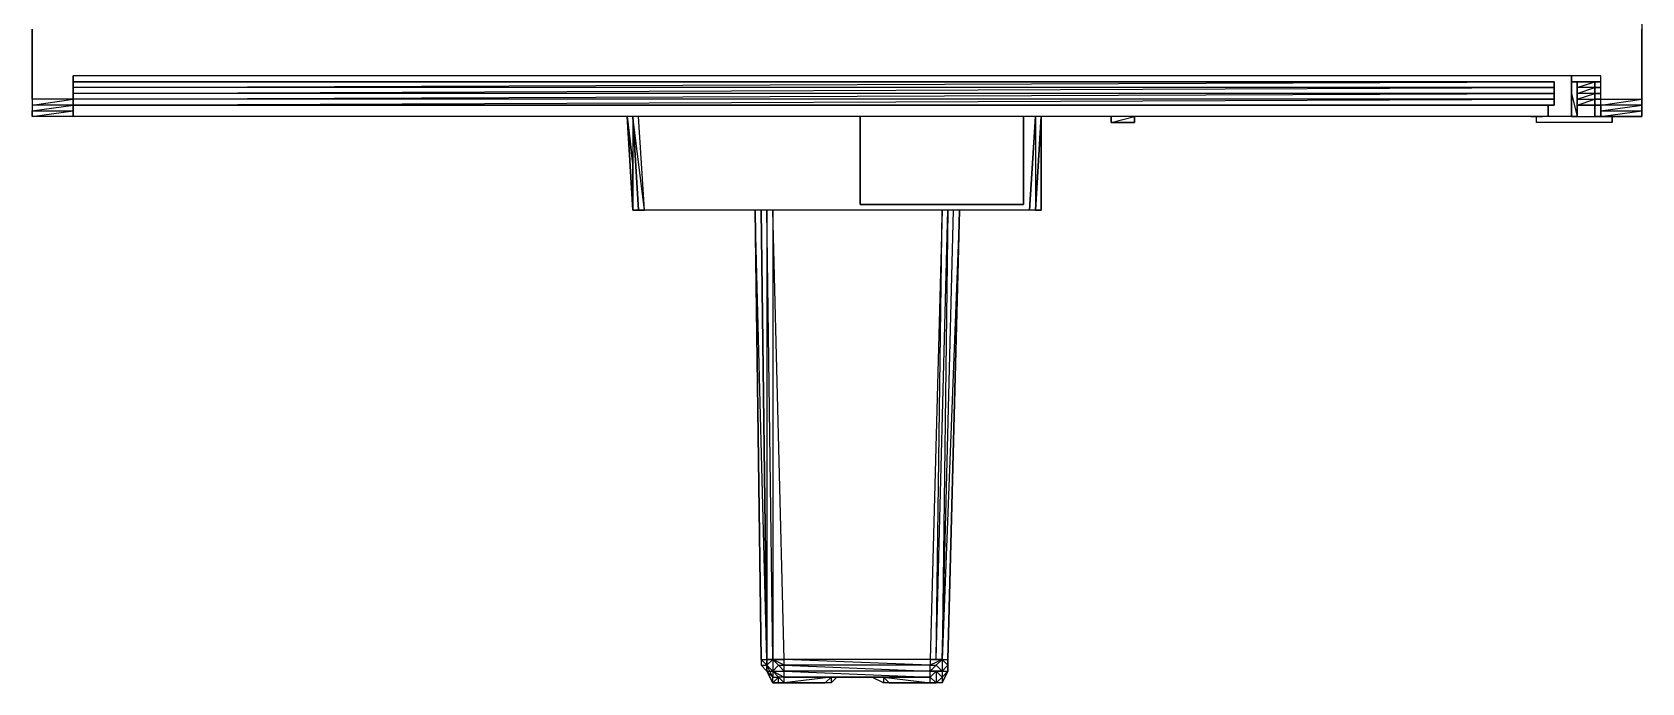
# Model space of a CAD drawing. Header units: millimetres. Extents: x -53 to 53, y -62 to 62.
# Drawn here: x -52.7 to 52.7, y -62.5 to -19.9 of the extents above; entities that cross this region are included whole.
import ezdxf

# ---------------------------------------------------------------- set-up
doc = ezdxf.new("R2010")
doc.units = ezdxf.units.MM

msp = doc.modelspace()

# ---------------------------------------------------------------- linework, layer by layer
at = {"extrusion": (0, -2e-16, -1), "elevation": 0, "flags": 128}
for points in [[(-52.7, 7.44), (-52.7, 7.06), (-52.7, 2.1), (-52.7, -19.68), (-52.7, -24.26), (-52.7, -24.64), (-52.7, -25.02)], [(-50.01, -25.02), (-50.01, -24.64), (-50.01, -24.26), (-50.01, -22.73), (50.03, -22.73), (50.03, -24.26), (52.7, -24.26), (52.7, -19.68), (52.7, -24.26), (52.7, -24.64), (52.7, -25.02)], [(-50.01, -24.26), (-52.7, -24.26), (-52.7, -19.68)], [(-50.01, -24.64), (-50.01, -24.26), (-50.01, -22.73), (50.03, -22.73)], [(-46.57, -25.4), (50.03, -25.4), (50.03, -24.64), (50.03, -24.26), (50.03, -23.88), (50.03, -23.49), (50.03, -23.11), (-46.96, -23.11)], [(-46.96, -23.11), (-46.96, -23.49)], [(-49.63, -23.11), (-50.01, -23.11)], [(-49.63, -23.11), (-49.63, -23.49)], [(-46.96, -23.88), (-46.96, -24.26), (50.03, -24.26), (50.03, -24.64), (-46.96, -24.26), (-46.96, -24.64)], [(-46.96, -23.49), (-46.96, -23.88)], [(-48.1, -23.88), (-48.48, -25.4)], [(-48.48, -24.64), (-48.48, -24.26), (-49.63, -24.26), (-49.63, -23.88)], [(-49.63, -23.49), (-49.63, -23.88)], [(52.7, -24.26), (52.7, -24.64), (50.03, -24.26)], [(52.7, -25.02), (50.03, -25.02), (50.03, -24.64)], [(-46.57, -25.4), (50.03, -25.4), (50.03, -24.64)], [(-46.57, -25.4), (-46.57, -24.64)], [(-50.01, -24.64), (-50.01, -25.02), (-52.7, -24.64), (-52.7, -25.02)], [(-50.01, -25.4), (-52.7, -25.4), (-50.01, -25.4), (-52.7, -25.02)], [(-50.01, -25.02), (-52.7, -25.02)], [(50.03, -25.4), (52.7, -25.4)], [(13.37, -31.53), (13.75, -25.4), (13.37, -28.48), (13.37, -28.86), (13.37, -28.48), (13.75, -25.4)], [(-13.37, -25.4), (-13.37, -31.53), (-12.99, -31.53), (-12.61, -31.53), (12.61, -31.53), (12.99, -31.53), (13.37, -31.53)], [(-12.99, -25.4), (-12.99, -31.53), (-12.61, -31.53), (-12.99, -25.4), (-12.61, -31.53), (12.61, -31.53), (12.99, -25.4)], [(-17.95, -25.78), (-19.48, -25.4)], [(-17.95, -25.78), (-19.48, -25.78)], [(-19.48, -25.78), (-17.95, -25.78)], [(-50.77, -25.4), (-50.77, -25.78), (-45.81, -25.78), (-45.81, -25.4), (-45.43, -25.4)], [(-45.81, -25.4), (-46.19, -25.4)], [(-50.77, -25.78), (-45.81, -25.78), (-45.81, -25.4)], [(-48.1, -25.4), (-46.57, -25.4)], [(-48.1, -25.4), (-46.57, -25.4)], [(-50.77, -25.4), (-50.01, -25.4)], [(-13.37, -29.62), (-13.37, -30.39)], [(4.97, -60.94), (5.35, -31.53), (4.97, -60.94), (4.97, -61.32)], [(-7.26, -60.18), (-7.26, -60.94), (-8.03, -31.53), (-7.26, -60.94), (-7.26, -61.32), (-7.26, -61.71), (-7.26, -61.32), (-6.88, -60.94), (-6.5, -60.94), (-6.88, -31.53), (-6.1, -60.94), (-6.1, -61.32), (3.45, -60.94)], [(-6.5, -60.94), (-7.26, -31.53), (-6.88, -60.94), (-7.64, -31.53)], [(-7.26, -60.94), (-8.03, -31.53), (-6.88, -60.94), (-7.26, -60.94), (-7.26, -61.32), (-7.26, -60.94), (-7.26, -61.71), (-7.26, -61.32), (-6.88, -61.71), (-7.26, -61.71), (-6.88, -62.09)], [(0.01, -62.09), (3.45, -62.09), (3.45, -61.71), (3.45, -61.32), (3.45, -60.94), (4.21, -60.94), (4.21, -61.71), (4.59, -61.32)], [(-6.1, -60.94), (3.45, -60.94)], [(-6.88, -60.94), (-6.88, -61.71), (-6.5, -61.71), (-6.1, -61.71)], [(4.59, -61.32), (4.59, -61.71), (4.21, -61.71)], [(4.59, -61.71), (4.21, -61.71), (4.21, -62.09), (3.83, -62.09), (4.21, -61.71), (3.45, -62.09), (3.83, -62.09), (3.45, -62.47), (3.45, -62.09), (0.39, -62.09), (3.45, -62.47)], [(3.45, -62.09), (-0.75, -62.09), (0.01, -62.09), (0.39, -62.47), (0.77, -62.47), (1.16, -62.47), (1.54, -62.47), (3.45, -62.47), (1.16, -62.47)], [(-0.75, -62.09), (0.01, -62.09), (0.39, -62.09), (0.77, -62.47)], [(0.39, -62.09), (0.39, -62.47)], [(-1.9, -62.09), (-1.13, -62.09), (-1.9, -62.09), (-6.1, -62.09)], [(-6.1, -62.47), (-3.42, -62.47), (-3.04, -62.47), (-2.28, -62.09), (-2.66, -62.09)], [(-3.42, -62.47), (-3.04, -62.09), (-6.1, -62.47), (-6.1, -62.09)], [(-3.04, -62.09), (-3.04, -62.47)], [(3.45, -62.47), (3.83, -62.47)], [(-4.19, -62.47), (-6.1, -62.47), (-4.19, -62.47), (-3.81, -62.47)]]:
    msp.add_lwpolyline(points, dxfattribs=at)
for points in [[(-52.7, -25.02), (-52.7, -20.06)], [(50.03, -24.26), (50.03, -24.64), (50.03, -24.26), (50.03, -23.88), (50.03, -23.49), (50.03, -23.11), (50.03, -22.73)], [(-46.96, -23.11), (50.03, -23.11), (50.03, -23.49)], [(-46.96, -23.11), (50.03, -23.11)], [(-46.96, -23.88), (-46.96, -24.26), (-46.96, -24.64), (-46.96, -23.11), (-46.96, -23.49)], [(-48.1, -25.4), (-48.1, -22.73)], [(-48.48, -23.11), (-48.1, -23.11)], [(-48.48, -23.11), (-48.1, -23.11)], [(-48.48, -25.4), (-49.63, -25.4), (-50.01, -25.4), (-49.63, -25.4), (-49.63, -24.64), (-50.01, -24.64), (-49.63, -24.64), (-49.63, -24.26), (-50.01, -24.26), (-49.63, -24.26), (-49.63, -23.88), (-50.01, -23.88), (-49.63, -23.88), (-49.63, -23.49), (-50.01, -23.49), (-49.63, -23.49), (-49.63, -23.11), (-48.48, -23.11), (-48.48, -23.49), (-48.48, -23.88), (-48.48, -24.26), (-48.48, -24.64), (-48.48, -25.4), (-48.1, -25.4)], [(-49.63, -23.11), (-48.48, -23.11), (-48.48, -23.49)], [(-49.63, -23.11), (-48.48, -23.11)], [(-48.48, -23.11), (-48.48, -25.4)], [(-50.01, -23.11), (-49.63, -23.11)], [(-49.63, -23.49), (-49.63, -23.11), (-49.63, -23.49)], [(-49.63, -23.11), (-50.01, -23.11)], [(-46.96, -23.49), (50.03, -23.49), (50.03, -23.88)], [(-46.96, -23.88), (50.03, -23.88), (50.03, -24.26)], [(-49.63, -23.49), (-48.48, -23.49), (-48.48, -23.88)], [(-49.63, -23.88), (-48.48, -23.88), (-48.48, -24.26)], [(-49.63, -23.88), (-49.63, -23.49), (-49.63, -23.88)], [(-49.63, -24.26), (-49.63, -24.64), (-49.63, -24.26), (-49.63, -23.88), (-49.63, -24.26)], [(50.03, -24.64), (52.7, -24.64), (52.7, -25.02)], [(50.03, -25.4), (52.7, -25.4), (50.03, -25.02)], [(52.7, -25.02), (52.7, -25.4)], [(50.03, -24.64), (50.03, -25.02), (50.03, -25.4)], [(-46.96, -24.64), (50.03, -24.64), (-46.96, -24.64)], [(50.03, -24.64), (-46.96, -24.64)], [(-46.57, -24.64), (-46.57, -25.4)], [(-46.57, -25.4), (-46.57, -24.64)], [(-49.63, -24.64), (-48.48, -24.64), (-49.63, -24.26)], [(-49.63, -24.64), (-48.48, -24.64), (-49.63, -24.64)], [(-48.48, -24.64), (-48.48, -25.4), (-49.63, -25.4), (-49.63, -24.64)], [(-49.63, -25.4), (-49.63, -24.64), (-49.63, -25.4)], [(-49.63, -24.64), (-50.01, -24.64)], [(-52.7, -24.26), (-52.7, -24.64), (-50.01, -24.64)], [(-50.01, -25.02), (-50.01, -25.4)], [(-52.7, -25.4), (-52.7, -25.02)], [(-52.7, -25.02), (-52.7, -25.4)], [(13.37, -31.53), (13.75, -25.4), (13.37, -31.53)], [(13.37, -31.53), (13.75, -25.4)], [(13.37, -31.53), (12.99, -31.53), (13.37, -25.4)], [(12.99, -31.53), (12.61, -31.53), (13.37, -25.4)], [(-1.52, -25.4), (-1.52, -31.15)], [(-1.52, -31.15), (-12.22, -31.15), (-12.22, -25.4), (-12.22, -31.15)], [(-12.99, -31.53), (-13.37, -25.4)], [(-13.37, -25.4), (-12.99, -31.53), (-13.37, -31.53)], [(-13.37, -25.4), (-13.37, -28.48)], [(-17.95, -25.4), (-17.95, -25.78)], [(-19.48, -25.78), (-17.95, -25.78), (-19.48, -25.78)], [(-19.48, -25.78), (-19.48, -25.4)], [(-45.43, -25.4), (-46.19, -25.4)], [(-45.81, -25.4), (-46.19, -25.4)], [(-45.81, -25.4), (-46.19, -25.4)], [(-50.01, -25.4), (-50.77, -25.4)], [(-50.01, -25.4), (-50.77, -25.4)], [(-50.01, -25.4), (-50.77, -25.4)], [(-50.77, -25.4), (-50.77, -25.78), (-50.77, -25.4)], [(13.37, -29.62), (13.37, -28.86), (13.37, -29.62)], [(13.37, -29.62), (13.37, -30.39)], [(-13.37, -29.62), (-13.37, -30.39), (-13.37, -29.62)], [(-13.37, -30.77), (-13.37, -30.39)], [(5.35, -31.53), (4.97, -60.94), (4.59, -60.94), (4.21, -60.94), (3.45, -60.94), (4.21, -31.53), (4.21, -60.94), (4.59, -31.53), (4.59, -60.94), (4.97, -31.53), (4.59, -60.94)], [(-13.37, -31.15), (-13.37, -30.77)], [(4.59, -61.32), (4.97, -60.94), (4.97, -61.32), (4.59, -61.32)], [(4.97, -60.94), (4.97, -61.32), (4.59, -61.71), (4.59, -61.32), (4.59, -60.94), (4.59, -61.32)], [(4.59, -61.32), (4.21, -60.94), (4.59, -60.94)], [(4.21, -60.94), (3.83, -61.32), (3.45, -61.32), (4.21, -60.94)], [(-6.5, -61.32), (-6.88, -60.94), (-6.1, -61.32)], [(-6.88, -60.94), (-6.5, -60.94), (-6.1, -60.94)], [(-7.26, -60.94), (-7.26, -61.32), (-7.26, -60.94)], [(4.97, -61.32), (4.59, -61.71)], [(4.59, -61.32), (4.59, -61.71), (4.21, -62.09), (4.59, -61.32)], [(4.21, -62.09), (4.59, -61.71), (4.21, -62.47), (4.59, -61.71), (4.21, -62.47), (4.21, -62.09)], [(4.21, -61.71), (3.45, -61.71), (3.83, -61.32), (4.21, -61.71)], [(3.83, -62.09), (4.21, -62.47), (3.83, -62.47), (4.21, -62.47), (3.83, -62.47), (3.83, -62.09)], [(-6.1, -61.32), (3.45, -61.32), (-6.1, -61.71), (-6.1, -61.32)], [(-6.1, -61.71), (3.45, -61.71), (-6.1, -62.09), (-6.1, -61.71)], [(3.45, -62.09), (-6.1, -62.09), (-1.13, -62.09), (3.45, -62.09)], [(-0.75, -62.09), (-1.13, -62.09)], [(-2.28, -62.09), (-1.9, -62.09), (-2.28, -62.09), (-6.1, -62.09), (-3.04, -62.09)], [(-6.1, -61.71), (-6.88, -61.71), (-6.5, -61.32), (-6.1, -61.71)], [(-6.1, -62.09), (-6.5, -61.71), (-6.5, -62.47), (-6.88, -62.09), (-6.88, -62.47), (-6.5, -62.47), (-6.1, -62.47), (-6.5, -62.47)], [(-6.88, -62.09), (-6.5, -61.71), (-6.88, -61.71)], [(-7.26, -61.32), (-6.88, -61.71)], [(-6.88, -62.47), (-7.26, -61.71)], [(3.83, -62.47), (3.45, -62.47)], [(1.16, -62.47), (0.77, -62.47), (3.45, -62.47), (1.54, -62.47)], [(1.54, -62.47), (3.45, -62.47), (1.54, -62.47)], [(-3.81, -62.47), (-3.42, -62.47), (-3.81, -62.47), (-6.1, -62.47), (-4.19, -62.47)], [(-6.1, -62.47), (-4.19, -62.47), (-6.1, -62.47)]]:
    msp.add_lwpolyline(points, close=True, dxfattribs=at)

doc.saveas('drawing.dxf')
